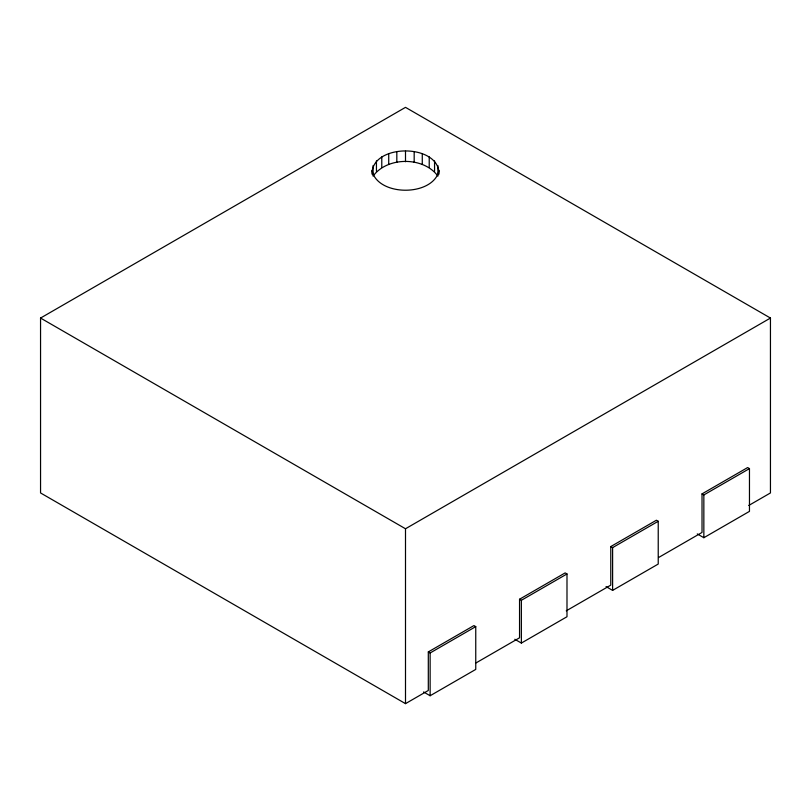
<?xml version="1.0" encoding="UTF-8"?>
<svg xmlns="http://www.w3.org/2000/svg" width="811" height="811" viewBox="0 0 811 811"><rect width="100%" height="100%" fill="white"/><g stroke="black" fill="none" stroke-linecap="round" stroke-linejoin="round"><path stroke-width="1.22" d="M371.955 174.081C371.6 143.223 439.4 143.223 439.045 174.081M439.045 170.563C433.125 196.769 377.875 196.769 371.955 170.563M437.899 165.556L437.899 176.088C423.656 156.533 387.344 156.533 373.101 176.088L373.101 165.556M423.565 691.955L430.134 695.747L475.753 669.41L475.753 626.629L473.928 625.575L428.309 651.912L428.309 690.475L405.5 703.644L40.55 492.946L40.55 318.054L405.5 107.356L770.45 318.054L770.45 492.946L748.725 505.486M40.55 318.054L405.5 528.762L770.45 318.054M476.098 662.881L519.547 637.801L519.547 599.238L565.166 572.901L566.99 573.955L566.99 616.735L521.372 643.072L514.803 639.271M566.25 610.835L610.784 585.126L610.784 546.563L656.403 520.226L658.228 521.28L658.228 564.05L612.609 590.388L606.04 586.596M658.573 557.532L702.022 532.452L702.022 493.889L747.641 467.552L749.465 468.606L749.465 511.376L703.847 537.713L697.278 533.922M428.309 651.912L430.134 652.967L475.753 626.629M519.547 599.238L521.372 600.292L566.99 573.955M610.784 546.563L612.609 547.618L658.228 521.28M702.022 493.889L703.847 494.943L749.465 468.606M703.847 494.943L703.847 537.713M612.609 547.618L612.609 590.388M521.372 600.292L521.372 643.072M434.554 160.882L434.554 171.415M430.134 652.967L430.134 695.747M429.222 156.868L429.222 167.411M422.278 153.796L422.278 164.329M414.178 151.86L414.178 162.393M405.5 151.201L405.5 161.734M405.5 528.762L405.5 703.644M396.822 151.86L396.822 162.393M388.722 153.796L388.722 164.329M381.778 156.868L381.778 167.411M376.446 160.882L376.446 171.415"/></g></svg>
